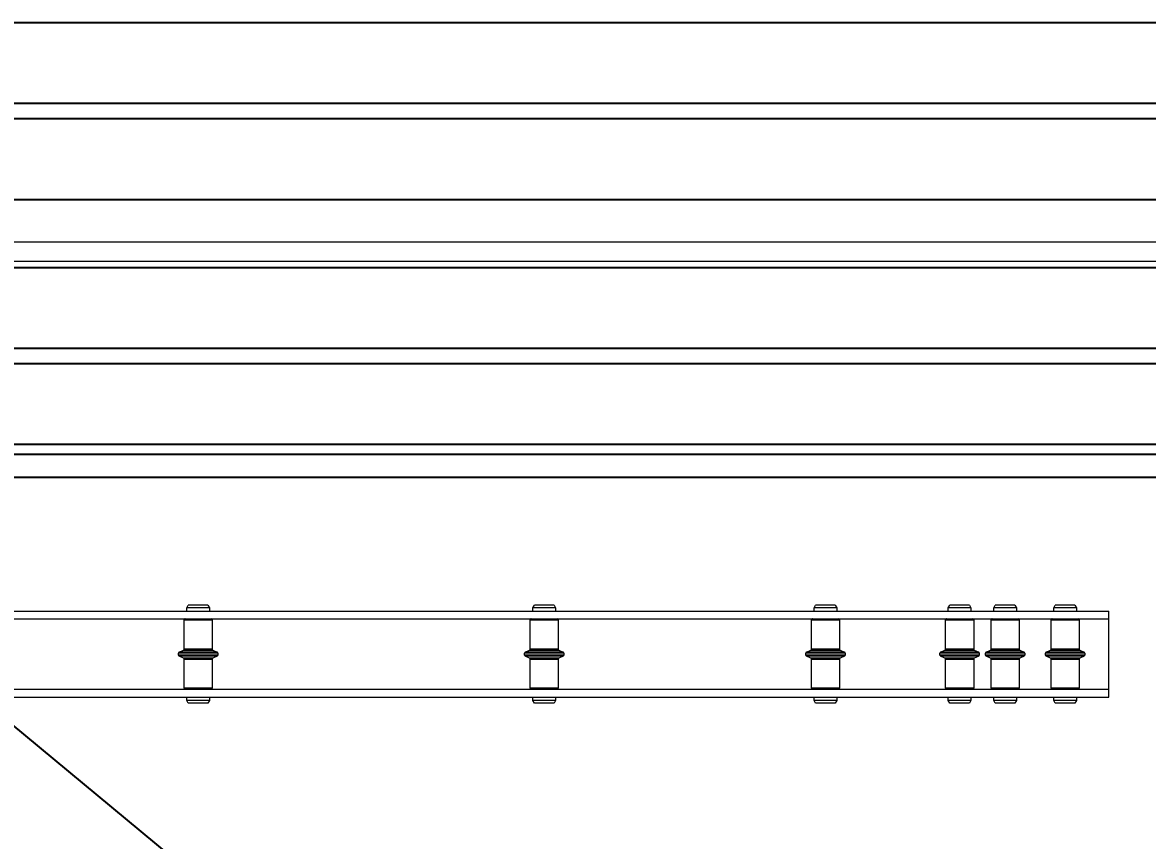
# Model space of a CAD drawing. Header units: feet. Extents: x -21 to 5170, y -254 to 1413.
# Drawn here: x 1859.1 to 1875.27, y 54.45 to 66.21 of the extents above; entities that cross this region are included whole.
import ezdxf
from ezdxf import colors
from ezdxf.entities.mleader import LeaderData, LeaderLine
from ezdxf.lldxf.tags import DXFTag
from ezdxf.math import Vec2, Vec3

# ---------------------------------------------------------------- set-up
doc = ezdxf.new("R2010")
doc.units = ezdxf.units.FT
doc.header["$MEASUREMENT"] = 0
for name, color, linetype in [('ATI CENTER SUPPORT', 7, 'Continuous'), ('DC FEEEDERS', 1, 'Continuous'), ('G-ANNO-TEXT', 1, 'Continuous'), ('PV-AG-DC1', 142, 'DC1'), ('WIRE MANAGEMENT', 4, 'Continuous')]:
    doc.layers.add(name, color=color, linetype=linetype)
doc.styles.add('NEI-A', font='arial.ttf')
tags = doc.linetypes.add('DC1', pattern='A,0.176989,-0.035266,["DC1",NEI-A,S=0.1,R=0,X=0,Y=-0.05],-0.314734,0.176989', length=0.703978).pattern_tags.tags
tags[6] = DXFTag(74, 10)

msp = doc.modelspace()

# ---------------------------------------------------------------- linework, layer by layer
at = {"layer": 'DC FEEEDERS'}
for points in [[(1852.42153, 66.20605), (2087.77006, 66.20605)], [(1852.42153, 65.04605), (2087.77006, 65.04605)], [(1852.42153, 64.8241), (2087.77006, 64.8241)], [(1852.42153, 63.6641), (2087.77006, 63.6641)], [(1852.42153, 62.68671), (2087.77006, 62.68671)], [(1852.42153, 61.52671), (2087.77006, 61.52671)], [(1852.42153, 61.30476), (2087.77006, 61.30476)], [(1852.42153, 60.14476), (2087.77006, 60.14476)]]:
    msp.add_lwpolyline(points, dxfattribs=at)
at = {"layer": 'PV-AG-DC1', "flags": 128}
for points in [[(1852.42153, 60.00291), (2087.77006, 60.00291)], [(1852.42153, 59.67045), (2087.77006, 59.67045)]]:
    msp.add_lwpolyline(points, dxfattribs=at)
at = {"layer": 'WIRE MANAGEMENT', "color": 4, "linetype": 'Continuous', "lineweight": 18, "elevation": 0.11854, "flags": 128}
for points in [[(1852.42153, 63.05156), (2087.77006, 63.05156)], [(1852.42153, 62.77349), (2087.77006, 62.77349)]]:
    msp.add_lwpolyline(points, dxfattribs=at)

# ---------------------------------------------------------------- leaders
at = {"layer": 'G-ANNO-TEXT'}
ml = msp.add_multileader_mtext('Standard', dxfattribs=at)
ml.set_content('(TYP.) DC STRINGS FROM TRACKER TABLES ', color=256, style='NEI-A')
ml.set_leader_properties()
ml.build(insert=Vec2(0, 0))
ml.multileader.update_dxf_attribs({"dogleg_length": 0.89968, "arrow_head_size": 3})
ctx = ml.context
ctx.base_point, ctx.char_height, ctx.arrow_head_size, ctx.landing_gap_size, ctx.plane_origin = Vec3(1874.6988, 43.81809), 2, 3, 1.53573, Vec3(1922.73585, 88.3542)
notes = []
notes.append((ctx, [(0, (1, 1, 0), (1873.79912, 43.81809), (1, 0), 0.89968, [(0, [(1854.93558, 59.43313)], 0, [])])]))
ctx.mtext.insert, ctx.mtext.width, ctx.mtext.flow_direction = Vec3(1876.23453, 44.83514), 33.7171351, 5
ctx.mtext.has_bg_fill, ctx.mtext.bg_color, ctx.mtext.bg_scale_factor, ctx.mtext.bg_transparency, ctx.mtext.use_window_bg_color = 1, -1073741824, 1.5, 0, 1
for ctx, leaders in notes:
    for number, flags, end, landing, length, lines in leaders:
        leader = LeaderData()
        leader.index, (leader.has_last_leader_line, leader.has_dogleg_vector, leader.attachment_direction) = number, flags
        leader.last_leader_point, leader.dogleg_vector, leader.dogleg_length = Vec3(end), Vec3(landing), length
        for number, points, colour, breaks in lines:
            line = LeaderLine()
            line.index, line.vertices, line.color, line.breaks = number, Vec3.list(points), colors.encode_raw_color(colour), breaks
            leader.lines.append(line)
        ctx.leaders.append(leader)

# ---------------------------------------------------------------- next in the draw order: linework, layer by layer
at = {"layer": 'ATI CENTER SUPPORT', "color": 8, "linetype": 'Continuous', "lineweight": 15}
for p, q in [((1861.46301, 57.79226), (1861.48357, 57.83237)), ((1861.46301, 57.74446), (1861.46301, 57.79226)), ((1861.78695, 57.79225), (1861.46301, 57.79226)), ((1861.76639, 57.83237), (1861.48357, 57.83237)), ((1861.76639, 57.83237), (1861.78695, 57.79225)), ((1861.78695, 57.79225), (1861.78695, 57.74446)), ((1866.4395, 57.79223), (1866.46007, 57.83234)), ((1866.4395, 57.74443), (1866.4395, 57.79223)), ((1866.76344, 57.79222), (1866.4395, 57.79223)), ((1866.74288, 57.83234), (1866.46007, 57.83234)), ((1866.74288, 57.83234), (1866.76344, 57.79222)), ((1866.76344, 57.79222), (1866.76344, 57.74443)), ((1870.48291, 57.7922), (1870.50347, 57.83231)), ((1870.48291, 57.7444), (1870.48291, 57.7922)), ((1870.80684, 57.7922), (1870.48291, 57.7922)), ((1870.78628, 57.83231), (1870.50347, 57.83231)), ((1870.78628, 57.83231), (1870.80684, 57.7922)), ((1870.80684, 57.7922), (1870.80684, 57.7444)), ((1872.4113, 57.79219), (1872.43186, 57.8323)), ((1872.4113, 57.74439), (1872.4113, 57.79219)), ((1872.73524, 57.79219), (1872.4113, 57.79219)), ((1872.71467, 57.8323), (1872.43186, 57.8323)), ((1872.71467, 57.8323), (1872.73524, 57.79219)), ((1872.73524, 57.79219), (1872.73523, 57.74439)), ((1873.06577, 57.79219), (1873.08633, 57.8323)), ((1873.06577, 57.74439), (1873.06577, 57.79219)), ((1873.38971, 57.79219), (1873.06577, 57.79219)), ((1873.36915, 57.8323), (1873.08633, 57.8323)), ((1873.36915, 57.8323), (1873.38971, 57.79219)), ((1873.38971, 57.79219), (1873.38971, 57.74439)), ((1873.92822, 57.79218), (1873.94878, 57.83229)), ((1873.92822, 57.74438), (1873.92822, 57.79218)), ((1874.25215, 57.79218), (1873.92822, 57.79218)), ((1874.23159, 57.83229), (1873.94878, 57.83229)), ((1874.23159, 57.83229), (1874.25215, 57.79218)), ((1874.25215, 57.79218), (1874.25215, 57.74438)), ((1854.30629, 57.7445), (1874.71674, 57.74438)), ((1854.30629, 57.63315), (1874.71674, 57.63303)), ((1861.42251, 57.19771), (1861.42252, 57.61768)), ((1861.42252, 57.61768), (1861.82744, 57.61767)), ((1861.82744, 57.61767), (1861.82744, 57.19771)), ((1866.39901, 57.19768), (1866.39901, 57.61765)), ((1866.39901, 57.61765), (1866.80394, 57.61764)), ((1866.80394, 57.61764), (1866.80393, 57.19768)), ((1870.44241, 57.19766), (1870.44241, 57.61762)), ((1870.44241, 57.61762), (1870.84734, 57.61762)), ((1870.84734, 57.61762), (1870.84733, 57.19766)), ((1872.3708, 57.19765), (1872.3708, 57.61761)), ((1872.3708, 57.61761), (1872.77573, 57.61761)), ((1872.77573, 57.61761), (1872.77573, 57.19764)), ((1873.02527, 57.19764), (1873.02527, 57.61761)), ((1873.02527, 57.61761), (1873.4302, 57.61761)), ((1873.4302, 57.61761), (1873.4302, 57.19764)), ((1873.88772, 57.19764), (1873.88772, 57.6176)), ((1873.88772, 57.6176), (1874.29265, 57.6176)), ((1874.29265, 57.6176), (1874.29265, 57.19763)), ((1861.34153, 57.114), (1861.34153, 57.1399)), ((1861.90842, 57.13989), (1861.34153, 57.1399)), ((1861.90842, 57.11399), (1861.34153, 57.114)), ((1861.35061, 57.15416), (1861.41343, 57.18345)), ((1861.89934, 57.15416), (1861.35061, 57.15416)), ((1861.41343, 57.07045), (1861.35061, 57.09974)), ((1861.89934, 57.09973), (1861.35061, 57.09974)), ((1861.41343, 57.18345), (1861.83652, 57.18345)), ((1861.82744, 57.19771), (1861.42251, 57.19771)), ((1861.83652, 57.18345), (1861.89934, 57.15416)), ((1861.89934, 57.09973), (1861.83652, 57.07044)), ((1861.90842, 57.13989), (1861.90842, 57.11399)), ((1866.31802, 57.11397), (1866.31802, 57.13987)), ((1866.88492, 57.13986), (1866.31802, 57.13987)), ((1866.88492, 57.11397), (1866.31802, 57.11397)), ((1866.32711, 57.15413), (1866.38992, 57.18342)), ((1866.87583, 57.15413), (1866.32711, 57.15413)), ((1866.38992, 57.07042), (1866.32711, 57.09971)), ((1866.87583, 57.0997), (1866.32711, 57.09971)), ((1866.38992, 57.18342), (1866.81302, 57.18342)), ((1866.80393, 57.19768), (1866.39901, 57.19768)), ((1866.81302, 57.18342), (1866.87583, 57.15413)), ((1866.87583, 57.0997), (1866.81302, 57.07041)), ((1866.88492, 57.13986), (1866.88492, 57.11397)), ((1870.36142, 57.11394), (1870.36142, 57.13984)), ((1870.92832, 57.13984), (1870.36142, 57.13984)), ((1870.92832, 57.11394), (1870.36142, 57.11394)), ((1870.37051, 57.15411), (1870.43332, 57.1834)), ((1870.91923, 57.1541), (1870.37051, 57.15411)), ((1870.43332, 57.07039), (1870.37051, 57.09968)), ((1870.91923, 57.09968), (1870.37051, 57.09968)), ((1870.43332, 57.1834), (1870.85642, 57.18339)), ((1870.84733, 57.19766), (1870.44241, 57.19766)), ((1870.85642, 57.18339), (1870.91923, 57.1541)), ((1870.91923, 57.09968), (1870.85642, 57.07039)), ((1870.92832, 57.13984), (1870.92832, 57.11394)), ((1872.28981, 57.11393), (1872.28981, 57.13983)), ((1872.85671, 57.13983), (1872.28981, 57.13983)), ((1872.85671, 57.11393), (1872.28981, 57.11393)), ((1872.2989, 57.15409), (1872.36171, 57.18338)), ((1872.84762, 57.15409), (1872.2989, 57.15409)), ((1872.36171, 57.07038), (1872.2989, 57.09967)), ((1872.84762, 57.09967), (1872.2989, 57.09967)), ((1872.36171, 57.18338), (1872.78481, 57.18338)), ((1872.77573, 57.19764), (1872.3708, 57.19765)), ((1872.78481, 57.18338), (1872.84762, 57.15409)), ((1872.84762, 57.09967), (1872.78481, 57.07038)), ((1872.85671, 57.13983), (1872.85671, 57.11393)), ((1872.94429, 57.11393), (1872.94429, 57.13983)), ((1873.51118, 57.13983), (1872.94429, 57.13983)), ((1873.51118, 57.11393), (1872.94429, 57.11393)), ((1872.95337, 57.15409), (1873.01619, 57.18338)), ((1873.5021, 57.15409), (1872.95337, 57.15409)), ((1873.01619, 57.07038), (1872.95337, 57.09967)), ((1873.5021, 57.09966), (1872.95337, 57.09967)), ((1873.01619, 57.18338), (1873.43928, 57.18338)), ((1873.4302, 57.19764), (1873.02527, 57.19764)), ((1873.43928, 57.18338), (1873.5021, 57.15409)), ((1873.5021, 57.09966), (1873.43928, 57.07037)), ((1873.51118, 57.13983), (1873.51118, 57.11393)), ((1873.80673, 57.11392), (1873.80673, 57.13982)), ((1874.37363, 57.13982), (1873.80673, 57.13982)), ((1874.37363, 57.11392), (1873.80673, 57.11392)), ((1873.81582, 57.15409), (1873.87863, 57.18338)), ((1874.36454, 57.15408), (1873.81582, 57.15409)), ((1873.87863, 57.07037), (1873.81582, 57.09966)), ((1874.36454, 57.09966), (1873.81582, 57.09966)), ((1873.87863, 57.18338), (1874.30173, 57.18337)), ((1874.29265, 57.19763), (1873.88772, 57.19764)), ((1874.30173, 57.18337), (1874.36454, 57.15408)), ((1874.36454, 57.09966), (1874.30173, 57.07037)), ((1874.37363, 57.13982), (1874.37363, 57.11392)), ((1861.83652, 57.07044), (1861.41343, 57.07045)), ((1861.42251, 56.63622), (1861.42251, 57.05618)), ((1861.42251, 57.05618), (1861.82744, 57.05618)), ((1861.82744, 57.05618), (1861.82744, 56.63622)), ((1866.81302, 57.07041), (1866.38992, 57.07042)), ((1866.399, 56.63619), (1866.39901, 57.05615)), ((1866.39901, 57.05615), (1866.80393, 57.05615)), ((1866.80393, 57.05615), (1866.80393, 56.63619)), ((1870.85642, 57.07039), (1870.43332, 57.07039)), ((1870.4424, 56.63616), (1870.44241, 57.05613)), ((1870.44241, 57.05613), (1870.84733, 57.05613)), ((1870.84733, 57.05613), (1870.84733, 56.63616)), ((1872.78481, 57.07038), (1872.36171, 57.07038)), ((1872.3708, 56.63615), (1872.3708, 57.05612)), ((1872.3708, 57.05612), (1872.77573, 57.05612)), ((1872.77573, 57.05612), (1872.77572, 56.63615)), ((1873.43928, 57.07037), (1873.01619, 57.07038)), ((1873.02527, 56.63615), (1873.02527, 57.05611)), ((1873.02527, 57.05611), (1873.4302, 57.05611)), ((1873.4302, 57.05611), (1873.4302, 56.63615)), ((1874.30173, 57.07037), (1873.87863, 57.07037)), ((1873.88771, 56.63614), (1873.88772, 57.05611)), ((1873.88772, 57.05611), (1874.29264, 57.05611)), ((1874.29264, 57.05611), (1874.29264, 56.63614)), ((1854.30629, 56.62083), (1874.71674, 56.62071)), ((1861.82744, 56.63622), (1861.42251, 56.63622)), ((1866.80393, 56.63619), (1866.399, 56.63619)), ((1870.84733, 56.63616), (1870.4424, 56.63616)), ((1872.77572, 56.63615), (1872.3708, 56.63615)), ((1873.4302, 56.63615), (1873.02527, 56.63615)), ((1874.29264, 56.63614), (1873.88771, 56.63614)), ((1854.30629, 56.50948), (1874.71674, 56.50936)), ((1861.463, 56.46164), (1861.463, 56.50944)), ((1861.48356, 56.42153), (1861.463, 56.46164)), ((1861.78694, 56.46164), (1861.463, 56.46164)), ((1861.78694, 56.46164), (1861.76638, 56.42152)), ((1861.78694, 56.50943), (1861.78694, 56.46164)), ((1866.4395, 56.46161), (1866.4395, 56.50941)), ((1866.46006, 56.4215), (1866.4395, 56.46161)), ((1866.76344, 56.46161), (1866.4395, 56.46161)), ((1866.76344, 56.46161), (1866.74287, 56.42149)), ((1866.76344, 56.5094), (1866.76344, 56.46161)), ((1870.4829, 56.46158), (1870.4829, 56.50938)), ((1870.50346, 56.42147), (1870.4829, 56.46158)), ((1870.80684, 56.46158), (1870.4829, 56.46158)), ((1870.80684, 56.46158), (1870.78627, 56.42147)), ((1870.80684, 56.50938), (1870.80684, 56.46158)), ((1872.41129, 56.46157), (1872.41129, 56.50937)), ((1872.43185, 56.42146), (1872.41129, 56.46157)), ((1872.73523, 56.46157), (1872.41129, 56.46157)), ((1872.73523, 56.46157), (1872.71467, 56.42146)), ((1872.73523, 56.50937), (1872.73523, 56.46157)), ((1873.06576, 56.46157), (1873.06576, 56.50937)), ((1873.08632, 56.42146), (1873.06576, 56.46157)), ((1873.3897, 56.46157), (1873.06576, 56.46157)), ((1873.3897, 56.46157), (1873.36914, 56.42146)), ((1873.3897, 56.50937), (1873.3897, 56.46157)), ((1873.92821, 56.46156), (1873.92821, 56.50936)), ((1873.94877, 56.42145), (1873.92821, 56.46156)), ((1874.25215, 56.46156), (1873.92821, 56.46156)), ((1874.25215, 56.46156), (1874.23159, 56.42145)), ((1874.25215, 56.50936), (1874.25215, 56.46156)), ((1861.76638, 56.42152), (1861.48356, 56.42153)), ((1866.74287, 56.42149), (1866.46006, 56.4215)), ((1870.78627, 56.42147), (1870.50346, 56.42147)), ((1872.71467, 56.42146), (1872.43185, 56.42146)), ((1873.36914, 56.42146), (1873.08632, 56.42146)), ((1874.23159, 56.42145), (1873.94877, 56.42145))]:
    msp.add_line(p, q, dxfattribs=at)
at = {"layer": 'ATI CENTER SUPPORT', "color": 8, "linetype": 'Continuous', "lineweight": 15, "elevation": -0.11854, "flags": 128}
msp.add_lwpolyline([(1874.71674, 56.50936), (1874.71674, 57.74438)], dxfattribs=at)
at = {"layer": 'ATI CENTER SUPPORT', "color": 8, "linetype": 'Continuous', "lineweight": 15}
for centre, radius, start, end in [((1861.43794, 57.61768), 0.01543, 89.999662, 179.999662), ((1861.81201, 57.61767), 0.01543, 359.999662, 89.999662), ((1866.41444, 57.61765), 0.01543, 89.999662, 179.999662), ((1866.78851, 57.61764), 0.01543, 359.999662, 89.999662), ((1870.45784, 57.61762), 0.01543, 89.999662, 179.999662), ((1870.83191, 57.61762), 0.01543, 359.999662, 89.999662), ((1872.38623, 57.61761), 0.01543, 89.999662, 179.999662), ((1872.7603, 57.61761), 0.01543, 359.999662, 89.999662), ((1873.0407, 57.61761), 0.01543, 89.999662, 179.999662), ((1873.41477, 57.61761), 0.01543, 359.999662, 89.999662), ((1873.90315, 57.6176), 0.01543, 89.999662, 179.999662), ((1874.27722, 57.6176), 0.01543, 359.999662, 89.999662), ((1861.35726, 57.1399), 0.01574, 114.999662, 179.999662), ((1861.35726, 57.114), 0.01574, 179.999662, 244.999662), ((1861.40678, 57.19771), 0.01574, 294.999662, 359.999662), ((1861.84318, 57.19771), 0.01574, 179.999662, 244.999662), ((1861.89269, 57.13989), 0.01574, 359.999662, 64.999662), ((1861.89269, 57.11399), 0.01574, 294.999662, 359.999662), ((1866.33376, 57.13987), 0.01574, 114.999662, 179.999662), ((1866.33376, 57.11397), 0.01574, 179.999662, 244.999662), ((1866.38327, 57.19768), 0.01574, 294.999662, 359.999662), ((1866.81967, 57.19768), 0.01574, 179.999662, 244.999662), ((1866.86918, 57.13986), 0.01574, 359.999662, 64.999662), ((1866.86918, 57.11397), 0.01574, 294.999662, 359.999662), ((1870.37716, 57.13984), 0.01574, 114.999662, 179.999662), ((1870.37716, 57.11394), 0.01574, 179.999662, 244.999662), ((1870.42667, 57.19766), 0.01574, 294.999662, 359.999662), ((1870.86307, 57.19766), 0.01574, 179.999662, 244.999662), ((1870.91258, 57.13984), 0.01574, 359.999662, 64.999662), ((1870.91258, 57.11394), 0.01574, 294.999662, 359.999662), ((1872.30555, 57.13983), 0.01574, 114.999662, 179.999662), ((1872.30555, 57.11393), 0.01574, 179.999662, 244.999662), ((1872.35506, 57.19765), 0.01574, 294.999662, 359.999662), ((1872.79146, 57.19764), 0.01574, 179.999662, 244.999662), ((1872.84097, 57.13983), 0.01574, 359.999662, 64.999662), ((1872.84097, 57.11393), 0.01574, 294.999662, 359.999662), ((1872.96002, 57.13983), 0.01574, 114.999662, 179.999662), ((1872.96002, 57.11393), 0.01574, 179.999662, 244.999662), ((1873.00954, 57.19764), 0.01574, 294.999662, 359.999662), ((1873.44593, 57.19764), 0.01574, 179.999662, 244.999662), ((1873.49545, 57.13983), 0.01574, 359.999662, 64.999662), ((1873.49545, 57.11393), 0.01574, 294.999662, 359.999662), ((1873.82247, 57.13982), 0.01574, 114.999662, 179.999662), ((1873.82247, 57.11392), 0.01574, 179.999662, 244.999662), ((1873.87198, 57.19764), 0.01574, 294.999662, 359.999662), ((1874.30838, 57.19763), 0.01574, 179.999662, 244.999662), ((1874.35789, 57.13982), 0.01574, 359.999662, 64.999662), ((1874.35789, 57.11392), 0.01574, 294.999662, 359.999662), ((1861.40678, 57.05618), 0.01574, 359.999662, 64.999662), ((1861.84317, 57.05618), 0.01574, 114.999662, 179.999662), ((1866.38327, 57.05615), 0.01574, 359.999662, 64.999662), ((1866.81967, 57.05615), 0.01574, 114.999662, 179.999662), ((1870.42667, 57.05613), 0.01574, 359.999662, 64.999662), ((1870.86307, 57.05613), 0.01574, 114.999662, 179.999662), ((1872.35506, 57.05612), 0.01574, 359.999662, 64.999662), ((1872.79146, 57.05612), 0.01574, 114.999662, 179.999662), ((1873.00954, 57.05611), 0.01574, 359.999662, 64.999662), ((1873.44593, 57.05611), 0.01574, 114.999662, 179.999662), ((1873.87198, 57.05611), 0.01574, 359.999662, 64.999662), ((1874.30838, 57.05611), 0.01574, 114.999662, 179.999662), ((1861.43794, 56.63622), 0.01543, 179.999662, 269.999662), ((1861.81201, 56.63622), 0.01543, 269.999662, 359.999662), ((1866.41443, 56.63619), 0.01543, 179.999662, 269.999662), ((1866.7885, 56.63619), 0.01543, 269.999662, 359.999662), ((1870.45783, 56.63616), 0.01543, 179.999662, 269.999662), ((1870.8319, 56.63616), 0.01543, 269.999662, 359.999662), ((1872.38622, 56.63615), 0.01543, 179.999662, 269.999662), ((1872.76029, 56.63615), 0.01543, 269.999662, 359.999662), ((1873.0407, 56.63615), 0.01543, 179.999662, 269.999662), ((1873.41477, 56.63615), 0.01543, 269.999662, 359.999662), ((1873.90314, 56.63614), 0.01543, 179.999662, 269.999662), ((1874.27721, 56.63614), 0.01543, 269.999662, 359.999662)]:
    msp.add_arc(centre, radius, start, end, dxfattribs=at)

doc.saveas('drawing.dxf')
